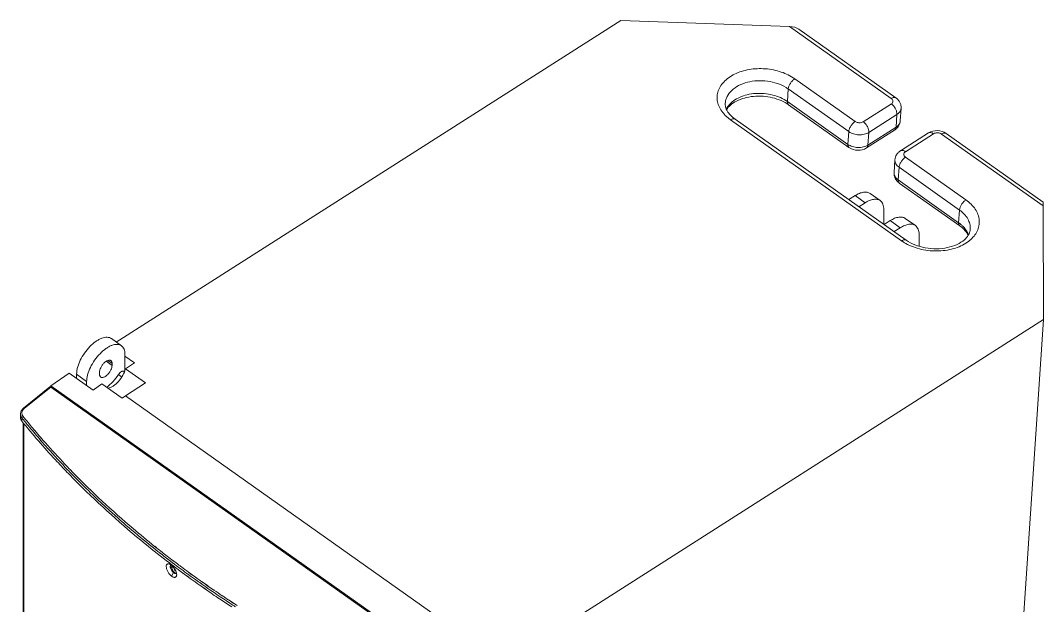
# Model space of a CAD drawing. Header units: millimetres. Extents: x 0 to 9253, y 0 to 2730.
# Drawn here: x 8575.4 to 8934.7, y 2278.8 to 2484.2 of the extents above; entities that cross this region are included whole.
import ezdxf

# ---------------------------------------------------------------- set-up
doc = ezdxf.new("R2010")
doc.units = ezdxf.units.MM
doc.layers.get('0').update_dxf_attribs({"lineweight": 13})

msp = doc.modelspace()

# ---------------------------------------------------------------- linework, layer by layer
at = {"color": 7, "linetype": 'Continuous'}
for p, q in [((8786.19, 2484.19), (8609.03, 2371.3)), ((8786.19, 2484.19), (8845.52, 2482.07)), ((8881.22, 2456.82), (8845.52, 2482.07)), ((8882.81, 2457.04), (8848.74, 2481.13)), ((8847.31, 2463.73), (8868.53, 2448.73)), ((8845.05, 2460.16), (8844.75, 2455.71)), ((8866.26, 2445.16), (8845.05, 2460.16)), ((8844.75, 2455.71), (8865.97, 2440.71)), ((8866.35, 2439.61), (8845.14, 2454.61)), ((8871.35, 2448.62), (8881.23, 2454.92)), ((8883.2, 2451.2), (8873.33, 2444.9)), ((8882.91, 2446.75), (8883.2, 2451.2)), ((8884.66, 2453.36), (8884.36, 2448.92)), ((8884.85, 2406.84), (8824.74, 2449.34)), ((8886.43, 2407.07), (8826.33, 2449.57)), ((8865.97, 2440.71), (8866.26, 2445.16)), ((8882.4, 2445.72), (8872.52, 2439.43)), ((8873.03, 2440.46), (8882.91, 2446.75)), ((8873.33, 2444.9), (8873.03, 2440.46)), ((8894.32, 2444.73), (8884.44, 2438.43)), ((8896.08, 2444.42), (8886.2, 2438.12)), ((8934.61, 2419.07), (8898.9, 2444.32)), ((8934.55, 2420.46), (8900.49, 2444.54)), ((8886.21, 2436.23), (8907.42, 2421.23)), ((8882.18, 2430.79), (8882.48, 2435.24)), ((8883.94, 2432.66), (8883.65, 2428.21)), ((8905.15, 2417.66), (8883.94, 2432.66)), ((8883.65, 2428.21), (8904.86, 2413.21)), ((8905.24, 2412.11), (8884.03, 2427.11)), ((8868.48, 2422.7), (8866.3, 2421.31)), ((8872.02, 2420.2), (8868.48, 2422.7)), ((8877.3, 2420.96), (8873.76, 2423.46)), ((8869.83, 2418.81), (8872.02, 2420.2)), ((8934.61, 2419.07), (8934.68, 2379.19)), ((8878.6, 2412.61), (8878.6, 2417.8)), ((8886.14, 2414.71), (8889.67, 2412.21)), ((8904.86, 2413.21), (8905.15, 2417.66)), ((8880.86, 2413.95), (8878.67, 2412.56)), ((8884.39, 2411.45), (8880.86, 2413.95)), ((8882.21, 2410.06), (8884.39, 2411.45)), ((8890.97, 2409.05), (8890.97, 2404.93)), ((8755.43, 2264.97), (8934.68, 2379.19)), ((8934.68, 2379.19), (8921.84, 2186.41)), ((8607.3, 2372.53), (8610.83, 2370.03)), ((8605.5, 2364.56), (8607.54, 2363.11)), ((8607.54, 2363.82), (8606.08, 2364.85)), ((8612.07, 2367.02), (8612.07, 2361.35)), ((8615.42, 2363.97), (8612.07, 2366.34)), ((8603.16, 2360.72), (8603.16, 2360.01)), ((8607.54, 2363.11), (8607.54, 2363.82)), ((8611.81, 2361.03), (8611.92, 2360.95)), ((8615.42, 2363.97), (8612.25, 2361.95)), ((8612.25, 2361.95), (8619.32, 2356.95)), ((8592.44, 2360.44), (8586.08, 2355.94)), ((8592.44, 2360.44), (8600.93, 2354.44)), ((8595.1, 2360.02), (8595.1, 2358.56)), ((8598.63, 2357.52), (8595.1, 2360.02)), ((8598.63, 2356.06), (8598.63, 2357.52)), ((8609.77, 2359.88), (8610.95, 2359.04)), ((8576.47, 2348.13), (8585.71, 2355.56)), ((8576.77, 2348.09), (8586.01, 2355.51)), ((8586.01, 2355.51), (8733.94, 2250.91)), ((8586.08, 2355.51), (8586.08, 2355.94)), ((8586.08, 2355.94), (8734.57, 2250.94)), ((8603.99, 2356.61), (8600.93, 2354.44)), ((8611.07, 2351.61), (8603.99, 2356.61)), ((8619.32, 2356.95), (8612.24, 2352.44)), ((8612.24, 2352.44), (8611.07, 2351.61)), ((8729.62, 2269.44), (8612.24, 2352.44)), ((8575.38, 2344.9), (8575.38, 2346.06)), ((8575.91, 2343.5), (8575.91, 2344.64)), ((8576.32, 2343.02), (8576.32, 2140.6)), ((8576.46, 2343.96), (8576.78, 2343.57)), ((8576.47, 2343.96), (8576.79, 2343.58)), ((8576.52, 2342.79), (8576.52, 2140.07)), ((8582.05, 2337.31), (8582.59, 2336.69)), ((8582.06, 2337.32), (8582.6, 2336.7)), ((8583.09, 2337.13), (8582.55, 2337.75)), ((8583.29, 2336.93), (8582.58, 2337.77)), ((8583.27, 2336.92), (8583.09, 2337.13)), ((8592.03, 2326.39), (8592.35, 2326.06)), ((8592.04, 2326.39), (8592.35, 2326.06)), ((8623.07, 2299.15), (8622.5, 2299.61)), ((8623.12, 2299.19), (8622.55, 2299.64)), ((8623.67, 2297.8), (8624.27, 2297.33)), ((8623.68, 2297.81), (8624.28, 2297.34)), ((8624.68, 2297.88), (8624.08, 2298.35)), ((8624.73, 2297.91), (8624.13, 2298.39)), ((8627.94, 2293.59), (8627.68, 2293.79)), ((8627.94, 2293.59), (8627.69, 2293.79)), ((8629.49, 2292.45), (8627.94, 2293.59)), ((8628.52, 2293.15), (8627.94, 2293.59)), ((8629.06, 2294.5), (8628.52, 2294.91)), ((8628.73, 2292.99), (8628.52, 2293.15)), ((8629.07, 2294.51), (8628.53, 2294.92)), ((8629.07, 2292.74), (8628.73, 2292.99)), ((8628.95, 2293.72), (8629.16, 2293.56)), ((8628.96, 2293.73), (8629.51, 2293.31)), ((8629.29, 2292.57), (8629.07, 2292.74)), ((8629.16, 2293.56), (8629.5, 2293.3)), ((8629.46, 2292.44), (8629.29, 2292.57)), ((8630.57, 2292.5), (8631.13, 2292.09)), ((8630.58, 2292.5), (8631.13, 2292.09)), ((8628.41, 2289.18), (8629.15, 2290.37)), ((8629.19, 2292.26), (8628.46, 2292.28)), ((8628.88, 2289.93), (8629.15, 2290.37)), ((8630.93, 2291.34), (8630.72, 2291.5)), ((8630.97, 2291.37), (8630.76, 2291.52)), ((8634.42, 2288.77), (8633.73, 2289.28)), ((8634.47, 2288.8), (8633.77, 2289.31)), ((8634.56, 2290.41), (8634.38, 2290.54)), ((8636.51, 2289.05), (8634.43, 2290.58)), ((8635.15, 2289.99), (8634.56, 2290.41)), ((8635.26, 2289.9), (8635.15, 2289.99)), ((8635.83, 2289.5), (8635.26, 2289.9)), ((8636.48, 2289.02), (8635.83, 2289.5)), ((8640.46, 2284.52), (8638.11, 2286.13)), ((8638.55, 2285.81), (8638.11, 2286.13)), ((8639.02, 2285.49), (8638.55, 2285.81)), ((8639.59, 2286.82), (8638.95, 2287.27)), ((8641.27, 2285.7), (8638.96, 2287.28)), ((8639.22, 2285.34), (8639.02, 2285.49)), ((8639.72, 2284.99), (8639.22, 2285.34)), ((8639.82, 2286.66), (8639.59, 2286.82)), ((8640.02, 2286.52), (8639.82, 2286.66)), ((8640.52, 2286.17), (8640.02, 2286.52)), ((8641.23, 2285.68), (8640.52, 2286.17)), ((8640.43, 2284.5), (8639.72, 2284.99)), ((8643.34, 2284.23), (8643.29, 2284.26)), ((8643.39, 2284.26), (8643.34, 2284.3)), ((8647, 2281.76), (8646.22, 2282.28)), ((8647.28, 2281.61), (8646.26, 2282.31)), ((8647.25, 2281.59), (8647, 2281.76)), ((8649, 2280.45), (8648.44, 2280.81)), ((8649, 2280.45), (8648.45, 2280.82)), ((8651.51, 2278.86), (8649, 2280.45)), ((8649.76, 2279.95), (8649, 2280.45)), ((8650.33, 2279.58), (8649.76, 2279.95)), ((8650.81, 2279.27), (8650.33, 2279.58)), ((8651.03, 2279.12), (8650.81, 2279.27)), ((8651.48, 2278.84), (8651.03, 2279.12))]:
    msp.add_line(p, q, dxfattribs=at)
for centre, radius, start, end in [((8897.82, 2403.26), 12.19, 51.6991, 54.752), ((8901.17, 2406.34), 7.61, 27.5269, 30.2834), ((8894.79, 2421.05), 17.35, 239.0308, 240.7325), ((8900.95, 2416.4), 12.23, 308.0125, 309.2315), ((8786.17, 2514.49), 270.29, 218.9323, 219.1184), ((8787.57, 2515.86), 271.58, 218.9388, 219.2573), ((8792.9, 2520.32), 278.52, 220.6667, 220.9547), ((8804.15, 2530.71), 295.23, 224.0144, 224.2918), ((8803.34, 2529.75), 293.27, 223.9925, 224.2684), ((8803.05, 2529.62), 292.3, 223.9213, 224.2851), ((8806.44, 2532.95), 298.43, 224.2931, 225.0731), ((8830.45, 2559.86), 333.81, 231.5032, 231.7242), ((8830.4, 2559.94), 333.16, 231.5152, 231.7369), ((8832.29, 2562.21), 336.8, 231.8554, 232.6833), ((8831.92, 2561.88), 335.63, 231.8682, 232.2447), ((8833.37, 2563.75), 337.99, 232.2448, 232.6932), ((8834.02, 2564.47), 339.65, 232.682, 232.859), ((8626.41, 2290.39), 3.29, 52.519, 53.9969), ((8835.36, 2566.36), 341.27, 232.8074, 233.21), ((8839.06, 2570.58), 348.28, 232.9996, 233.2578), ((8834.96, 2565.71), 341.21, 232.9751, 233.2003), ((8836.47, 2567.85), 343.13, 233.2098, 233.4003), ((8837.78, 2569.62), 345.33, 233.4006, 233.9141), ((8840.52, 2572.53), 350.71, 233.301, 233.6767), ((8841.65, 2574.08), 352.62, 233.6765, 233.8678), ((8842.95, 2575.86), 354.84, 234.0078, 234.1904), ((8840.65, 2573.58), 350.22, 234.3403, 234.5316), ((8844.57, 2578.11), 357.61, 234.1911, 234.7358), ((8841.55, 2574.84), 351.77, 234.5317, 234.8337), ((8844.43, 2578.97), 356.81, 235.2847, 235.686), ((8849.28, 2584.87), 365.85, 235.1885, 236.1094), ((8846.16, 2581.5), 359.87, 235.6957, 236.2497), ((8848.19, 2584.54), 363.53, 236.4451, 236.6686), ((8852.47, 2589.63), 371.57, 236.1102, 236.9025), ((8850.22, 2587.54), 367.84, 237.0172, 237.1926)]:
    msp.add_arc(centre, radius, start, end, dxfattribs=at)
for centre, major_axis, ratio, start_param, end_param in [((8845.37, 2479.84), (4.24, -0.1), 0.524472, 0.66302, 1.548523), ((8934.46, 2416.84), (0.09, 3.61), 0.033171, -0.907776, -0.022273)]:
    msp.add_ellipse(centre, major_axis=major_axis, ratio=ratio, start_param=start_param, end_param=end_param, dxfattribs=at)
for points, knots in [([(8847.31, 2463.73), (8845.87, 2464.75), (8842.51, 2466.36), (8836.99, 2467.45), (8831.35, 2467.21), (8826.98, 2465.89), (8824.07, 2464.18), (8822.33, 2462.68), (8821.03, 2460.97), (8820.23, 2459.09), (8819.96, 2457.11), (8820.23, 2455.12), (8821.04, 2453.19), (8821.87, 2452.03), (8822.35, 2451.48)], [0, 0, 0, 0, 0.135677, 0.281661, 0.428081, 0.564907, 0.627611, 0.685918, 0.740165, 0.79135, 0.84108, 0.891301, 0.943825, 1, 1, 1, 1]), ([(8844.26, 2460.67), (8843.3, 2461.25), (8841.18, 2462.21), (8837.75, 2462.99), (8834.17, 2463.14), (8830.72, 2462.63), (8827.64, 2461.5), (8825.16, 2459.83), (8823.71, 2457.99), (8823.08, 2456.4), (8822.94, 2455.58), (8822.91, 2455.18)], [0, 0, 0, 0, 0.132235, 0.272163, 0.414252, 0.552524, 0.681746, 0.798608, 0.903077, 0.952088, 1, 1, 1, 1]), ([(8847.31, 2463.73), (8847.01, 2463.53), (8846.44, 2463.04), (8845.75, 2462.15), (8845.25, 2461.17), (8845.07, 2460.48), (8845.05, 2460.16)], [0, 0, 0, 0, 0.246116, 0.514529, 0.77512, 1, 1, 1, 1]), ([(8845.14, 2454.61), (8844.34, 2455.18), (8842.52, 2456.17), (8839.49, 2457.17), (8836.19, 2457.67), (8832.85, 2457.63), (8829.7, 2457.08), (8826.94, 2456.05), (8824.78, 2454.67), (8823.71, 2453.49), (8823.34, 2452.9)], [0, 0, 0, 0, 0.123695, 0.259254, 0.400989, 0.542878, 0.678898, 0.803318, 0.911274, 1, 1, 1, 1]), ([(8824.02, 2454.26), (8825.02, 2455.55), (8827.25, 2457.08), (8830.64, 2458.21), (8833.57, 2458.65), (8836.6, 2458.61), (8840.47, 2457.97), (8843.21, 2456.8), (8844.75, 2455.71)], [0, 0, 0, 0, 0.219158, 0.344378, 0.476684, 0.612484, 0.747694, 1, 1, 1, 1]), ([(8845.05, 2460.16), (8844.99, 2460.2), (8844.73, 2460.38), (8844.46, 2460.55), (8844.26, 2460.67)], [0, 0, 0, 0, 0.247282, 1, 1, 1, 1]), ([(8822.91, 2455.18), (8822.88, 2454.73), (8822.97, 2453.76), (8823.6, 2452.3), (8824.73, 2450.84), (8825.74, 2449.98), (8826.33, 2449.57)], [0, 0, 0, 0, 0.195951, 0.420025, 0.687225, 1, 1, 1, 1]), ([(8823.27, 2453.1), (8823.33, 2453.2), (8823.54, 2453.6), (8823.8, 2453.98), (8824.02, 2454.26)], [0, 0, 0, 0, 0.245474, 1, 1, 1, 1]), ([(8844.75, 2455.71), (8844.75, 2455.6), (8844.75, 2455.37), (8844.81, 2455.05), (8844.94, 2454.79), (8845.07, 2454.66), (8845.14, 2454.61)], [0, 0, 0, 0, 0.295032, 0.555671, 0.786503, 1, 1, 1, 1]), ([(8881.22, 2456.82), (8881.37, 2456.91), (8881.66, 2457.06), (8882.09, 2457.19), (8882.49, 2457.2), (8882.72, 2457.11), (8882.81, 2457.04)], [0, 0, 0, 0, 0.308504, 0.574432, 0.799946, 1, 1, 1, 1]), ([(8881.22, 2456.82), (8881.4, 2456.69), (8881.68, 2456.42), (8881.87, 2455.85), (8881.69, 2455.29), (8881.4, 2455.02), (8881.23, 2454.92)], [0, 0, 0, 0, 0.272089, 0.507402, 0.737949, 1, 1, 1, 1]), ([(8883.2, 2451.2), (8883.22, 2451.52), (8883.13, 2452.22), (8882.71, 2453.24), (8882.08, 2454.18), (8881.53, 2454.71), (8881.23, 2454.92)], [0, 0, 0, 0, 0.222664, 0.480614, 0.749108, 1, 1, 1, 1]), ([(8882.81, 2457.04), (8883.1, 2456.84), (8883.64, 2456.36), (8884.26, 2455.46), (8884.63, 2454.44), (8884.68, 2453.72), (8884.66, 2453.36)], [0, 0, 0, 0, 0.250792, 0.500502, 0.750045, 1, 1, 1, 1]), ([(8822.35, 2451.48), (8822.43, 2451.38), (8822.78, 2451), (8823.15, 2450.63), (8823.45, 2450.37)], [0, 0, 0, 0, 0.245459, 1, 1, 1, 1]), ([(8884.65, 2453.36), (8884.64, 2453.16), (8884.55, 2452.74), (8884.14, 2451.93), (8883.6, 2451.45), (8883.2, 2451.2)], [0, 0, 0, 0, 0.230724, 0.470632, 1, 1, 1, 1]), ([(8823.45, 2450.37), (8823.55, 2450.28), (8823.96, 2449.92), (8824.4, 2449.58), (8824.74, 2449.34)], [0, 0, 0, 0, 0.245892, 1, 1, 1, 1]), ([(8826.33, 2449.57), (8826.23, 2449.64), (8826, 2449.73), (8825.61, 2449.72), (8825.17, 2449.59), (8824.89, 2449.44), (8824.74, 2449.34)], [0, 0, 0, 0, 0.200041, 0.425594, 0.691539, 1, 1, 1, 1]), ([(8866.26, 2445.16), (8866.29, 2445.48), (8866.46, 2446.17), (8866.96, 2447.15), (8867.66, 2448.04), (8868.23, 2448.53), (8868.53, 2448.73)], [0, 0, 0, 0, 0.22486, 0.485386, 0.753812, 1, 1, 1, 1]), ([(8871.35, 2448.62), (8871.16, 2448.5), (8870.57, 2448.27), (8869.56, 2448.25), (8868.83, 2448.51), (8868.53, 2448.73)], [0, 0, 0, 0, 0.237117, 0.627628, 1, 1, 1, 1]), ([(8871.35, 2448.62), (8871.65, 2448.41), (8872.2, 2447.89), (8872.84, 2446.95), (8873.25, 2445.93), (8873.35, 2445.23), (8873.33, 2444.9)], [0, 0, 0, 0, 0.250799, 0.519217, 0.77725, 1, 1, 1, 1]), ([(8884.36, 2448.92), (8884.34, 2448.6), (8884.21, 2447.96), (8883.8, 2447.07), (8883.18, 2446.3), (8882.67, 2445.9), (8882.4, 2445.72)], [0, 0, 0, 0, 0.250064, 0.499804, 0.74956, 1, 1, 1, 1]), ([(8882.91, 2446.75), (8883.31, 2447.01), (8883.84, 2447.49), (8884.26, 2448.29), (8884.35, 2448.71), (8884.36, 2448.92)], [0, 0, 0, 0, 0.529368, 0.769235, 1, 1, 1, 1]), ([(8873.33, 2444.9), (8872.83, 2444.59), (8871.67, 2444.13), (8869.79, 2443.97), (8867.91, 2444.27), (8866.75, 2444.81), (8866.26, 2445.16)], [0, 0, 0, 0, 0.236359, 0.495268, 0.75682, 1, 1, 1, 1]), ([(8882.4, 2445.72), (8882.55, 2445.82), (8882.81, 2446.14), (8882.89, 2446.54), (8882.91, 2446.75)], [0, 0, 0, 0, 0.456785, 1, 1, 1, 1]), ([(8900.49, 2444.54), (8899.61, 2445.16), (8897.44, 2445.84), (8895.22, 2445.3), (8894.32, 2444.73)], [0, 0, 0, 0, 0.501089, 1, 1, 1, 1]), ([(8896.08, 2444.42), (8895.92, 2444.53), (8895.61, 2444.71), (8895.14, 2444.87), (8894.69, 2444.89), (8894.43, 2444.8), (8894.32, 2444.73)], [0, 0, 0, 0, 0.302113, 0.566322, 0.794454, 1, 1, 1, 1]), ([(8896.08, 2444.42), (8896.27, 2444.54), (8896.86, 2444.77), (8897.87, 2444.79), (8898.6, 2444.53), (8898.9, 2444.32)], [0, 0, 0, 0, 0.237117, 0.627628, 1, 1, 1, 1]), ([(8900.49, 2444.54), (8900.39, 2444.61), (8900.16, 2444.7), (8899.77, 2444.69), (8899.33, 2444.56), (8899.05, 2444.41), (8898.9, 2444.32)], [0, 0, 0, 0, 0.199991, 0.425524, 0.691531, 1, 1, 1, 1]), ([(8866.35, 2439.61), (8866.28, 2439.66), (8866.15, 2439.79), (8866.03, 2440.05), (8865.96, 2440.37), (8865.96, 2440.6), (8865.97, 2440.71)], [0, 0, 0, 0, 0.213459, 0.444297, 0.704992, 1, 1, 1, 1]), ([(8865.97, 2440.71), (8866.46, 2440.37), (8867.61, 2439.83), (8869.49, 2439.52), (8871.37, 2439.69), (8872.54, 2440.15), (8873.03, 2440.46)], [0, 0, 0, 0, 0.243091, 0.504566, 0.763553, 1, 1, 1, 1]), ([(8873.03, 2440.46), (8873.02, 2440.25), (8872.94, 2439.85), (8872.67, 2439.53), (8872.52, 2439.43)], [0, 0, 0, 0, 0.543263, 1, 1, 1, 1]), ([(8872.52, 2439.43), (8871.62, 2438.86), (8869.4, 2438.32), (8867.23, 2438.99), (8866.35, 2439.61)], [0, 0, 0, 0, 0.499007, 1, 1, 1, 1]), ([(8884.44, 2438.43), (8884.17, 2438.26), (8883.66, 2437.85), (8883.04, 2437.09), (8882.63, 2436.2), (8882.5, 2435.56), (8882.48, 2435.24)], [0, 0, 0, 0, 0.250424, 0.500161, 0.74991, 1, 1, 1, 1]), ([(8886.21, 2436.23), (8885.91, 2436.03), (8885.33, 2435.54), (8884.64, 2434.65), (8884.14, 2433.67), (8883.96, 2432.98), (8883.94, 2432.66)], [0, 0, 0, 0, 0.246095, 0.514444, 0.775053, 1, 1, 1, 1]), ([(8884.44, 2438.43), (8884.55, 2438.5), (8884.82, 2438.6), (8885.26, 2438.58), (8885.74, 2438.42), (8886.05, 2438.23), (8886.2, 2438.12)], [0, 0, 0, 0, 0.205482, 0.433622, 0.697912, 1, 1, 1, 1]), ([(8886.21, 2436.23), (8886.04, 2436.35), (8885.75, 2436.62), (8885.56, 2437.19), (8885.74, 2437.75), (8886.03, 2438.02), (8886.2, 2438.12)], [0, 0, 0, 0, 0.272089, 0.507402, 0.737949, 1, 1, 1, 1]), ([(8883.94, 2432.66), (8883.71, 2432.82), (8883.28, 2433.18), (8882.8, 2433.82), (8882.51, 2434.52), (8882.46, 2435), (8882.48, 2435.24)], [0, 0, 0, 0, 0.279126, 0.536066, 0.773544, 1, 1, 1, 1]), ([(8882.18, 2430.79), (8882.16, 2430.44), (8882.21, 2429.71), (8882.58, 2428.69), (8883.19, 2427.8), (8883.74, 2427.32), (8884.03, 2427.11)], [0, 0, 0, 0, 0.249922, 0.499456, 0.749197, 1, 1, 1, 1]), ([(8882.18, 2430.79), (8882.17, 2430.56), (8882.21, 2430.08), (8882.5, 2429.38), (8882.99, 2428.74), (8883.41, 2428.38), (8883.65, 2428.21)], [0, 0, 0, 0, 0.226395, 0.463903, 0.720912, 1, 1, 1, 1]), ([(8883.65, 2428.21), (8883.64, 2428.1), (8883.64, 2427.87), (8883.7, 2427.55), (8883.83, 2427.29), (8883.96, 2427.16), (8884.03, 2427.11)], [0, 0, 0, 0, 0.295078, 0.555729, 0.786523, 1, 1, 1, 1]), ([(8873.76, 2423.46), (8873.61, 2423.57), (8873.28, 2423.75), (8872.72, 2423.92), (8872.1, 2423.97), (8871.18, 2423.9), (8869.92, 2423.52), (8868.97, 2423.01), (8868.48, 2422.7)], [0, 0, 0, 0, 0.098643, 0.200778, 0.309417, 0.426756, 0.691924, 1, 1, 1, 1]), ([(8872.02, 2420.2), (8872.51, 2420.51), (8873.46, 2421.02), (8874.71, 2421.4), (8875.64, 2421.47), (8876.25, 2421.42), (8876.81, 2421.25), (8877.15, 2421.07), (8877.3, 2420.96)], [0, 0, 0, 0, 0.308076, 0.573244, 0.690583, 0.799222, 0.901357, 1, 1, 1, 1]), ([(8877.3, 2420.96), (8877.51, 2420.81), (8877.9, 2420.43), (8878.31, 2419.69), (8878.55, 2418.79), (8878.6, 2418.14), (8878.6, 2417.8)], [0, 0, 0, 0, 0.218612, 0.451665, 0.710225, 1, 1, 1, 1]), ([(8905.15, 2417.66), (8905.18, 2417.98), (8905.35, 2418.67), (8905.85, 2419.65), (8906.55, 2420.54), (8907.12, 2421.03), (8907.42, 2421.23)], [0, 0, 0, 0, 0.22488, 0.485471, 0.753884, 1, 1, 1, 1]), ([(8908.69, 2406.93), (8909.26, 2407.4), (8910.3, 2408.41), (8911.44, 2410.19), (8912.08, 2412.12), (8912.17, 2414.11), (8911.72, 2416.1), (8910.74, 2418), (8909.29, 2419.75), (8908.08, 2420.76), (8907.42, 2421.23)], [0, 0, 0, 0, 0.131144, 0.253474, 0.369795, 0.484185, 0.601174, 0.724655, 0.857314, 1, 1, 1, 1]), ([(8886.14, 2414.71), (8885.99, 2414.82), (8885.65, 2415), (8885.09, 2415.17), (8884.47, 2415.22), (8883.55, 2415.15), (8882.3, 2414.77), (8881.35, 2414.26), (8880.86, 2413.95)], [0, 0, 0, 0, 0.098643, 0.200778, 0.309417, 0.426756, 0.691924, 1, 1, 1, 1]), ([(8908.96, 2410.95), (8909, 2411.55), (8908.88, 2412.82), (8908.13, 2414.62), (8906.87, 2416.29), (8905.77, 2417.22), (8905.15, 2417.66)], [0, 0, 0, 0, 0.226458, 0.463993, 0.72076, 1, 1, 1, 1]), ([(8884.39, 2411.45), (8884.88, 2411.76), (8885.83, 2412.27), (8887.09, 2412.65), (8888.01, 2412.72), (8888.63, 2412.67), (8889.19, 2412.5), (8889.52, 2412.32), (8889.67, 2412.21)], [0, 0, 0, 0, 0.308076, 0.573244, 0.690583, 0.799222, 0.901357, 1, 1, 1, 1]), ([(8886.43, 2407.07), (8887.38, 2406.4), (8889.56, 2405.27), (8893.19, 2404.26), (8897.08, 2403.93), (8900.88, 2404.34), (8904.22, 2405.4), (8906.49, 2406.79), (8907.77, 2408.09), (8908.42, 2409.04), (8908.82, 2409.99), (8908.94, 2410.64), (8908.96, 2410.95)], [0, 0, 0, 0, 0.133121, 0.279883, 0.431821, 0.580096, 0.716119, 0.832423, 0.881753, 0.925321, 0.964198, 1, 1, 1, 1]), ([(8889.67, 2412.21), (8889.88, 2412.06), (8890.27, 2411.68), (8890.68, 2410.94), (8890.92, 2410.04), (8890.97, 2409.39), (8890.97, 2409.05)], [0, 0, 0, 0, 0.218612, 0.451665, 0.710225, 1, 1, 1, 1]), ([(8905.24, 2412.11), (8905.17, 2412.16), (8905.04, 2412.29), (8904.92, 2412.55), (8904.85, 2412.87), (8904.85, 2413.1), (8904.86, 2413.21)], [0, 0, 0, 0, 0.213497, 0.444329, 0.704968, 1, 1, 1, 1]), ([(8908.21, 2408.79), (8907.92, 2409.4), (8907.06, 2410.65), (8905.91, 2411.64), (8905.24, 2412.11)], [0, 0, 0, 0, 0.452826, 1, 1, 1, 1]), ([(8905.38, 2412.83), (8905.47, 2412.75), (8905.83, 2412.46), (8906.17, 2412.15), (8906.41, 2411.91)], [0, 0, 0, 0, 0.254523, 1, 1, 1, 1]), ([(8906.41, 2411.91), (8906.54, 2411.77), (8907.03, 2411.24), (8907.47, 2410.64), (8907.74, 2410.18)], [0, 0, 0, 0, 0.258689, 1, 1, 1, 1]), ([(8907.92, 2409.86), (8907.96, 2409.78), (8908.1, 2409.49), (8908.23, 2409.18), (8908.31, 2408.94)], [0, 0, 0, 0, 0.253529, 1, 1, 1, 1]), ([(8884.85, 2406.84), (8884.99, 2406.94), (8885.28, 2407.09), (8885.71, 2407.22), (8886.11, 2407.23), (8886.34, 2407.14), (8886.43, 2407.07)], [0, 0, 0, 0, 0.308461, 0.574406, 0.799959, 1, 1, 1, 1]), ([(8884.85, 2406.84), (8884.93, 2406.78), (8885.26, 2406.55), (8885.6, 2406.34), (8885.86, 2406.18)], [0, 0, 0, 0, 0.246943, 1, 1, 1, 1]), ([(8886.31, 2405.92), (8888.01, 2404.97), (8891.82, 2403.58), (8896.87, 2403.12), (8900.89, 2403.54), (8904.55, 2404.43), (8907.08, 2405.67), (8908.48, 2406.76)], [0, 0, 0, 0, 0.251348, 0.515146, 0.645426, 0.771053, 1, 1, 1, 1]), ([(8607.3, 2372.53), (8607.09, 2372.67), (8606.61, 2372.91), (8605.79, 2373.03), (8604.88, 2372.95), (8603.9, 2372.66), (8602.88, 2372.19), (8601.43, 2371.28), (8599.67, 2369.74), (8597.83, 2367.5), (8596.35, 2365.01), (8595.51, 2362.84), (8595.16, 2361.18), (8595.1, 2360.39), (8595.1, 2360.02)], [0, 0, 0, 0, 0.038565, 0.079807, 0.125717, 0.177355, 0.235, 0.298338, 0.438708, 0.589791, 0.740592, 0.880156, 0.942978, 1, 1, 1, 1]), ([(8598.63, 2357.52), (8598.63, 2357.89), (8598.7, 2358.68), (8599.05, 2360.34), (8599.89, 2362.51), (8601.37, 2365), (8603.21, 2367.24), (8604.96, 2368.78), (8606.41, 2369.69), (8607.44, 2370.16), (8608.42, 2370.45), (8609.33, 2370.53), (8610.15, 2370.41), (8610.63, 2370.17), (8610.83, 2370.03)], [0, 0, 0, 0, 0.057022, 0.119842, 0.2594, 0.410195, 0.561279, 0.701653, 0.764991, 0.822638, 0.874277, 0.920188, 0.961433, 1, 1, 1, 1]), ([(8610.83, 2370.03), (8611.03, 2369.89), (8611.4, 2369.53), (8611.79, 2368.82), (8612.02, 2367.96), (8612.07, 2367.35), (8612.07, 2367.02)], [0, 0, 0, 0, 0.218595, 0.451659, 0.710302, 1, 1, 1, 1]), ([(8607.14, 2364.8), (8607.07, 2364.85), (8606.92, 2364.93), (8606.65, 2364.97), (8606.35, 2364.94), (8605.9, 2364.81), (8605.32, 2364.47), (8604.65, 2363.89), (8604.05, 2363.16), (8603.57, 2362.35), (8603.25, 2361.53), (8603.16, 2360.98), (8603.16, 2360.72)], [0, 0, 0, 0, 0.038579, 0.079837, 0.125768, 0.177424, 0.298224, 0.438665, 0.589818, 0.74069, 0.880343, 1, 1, 1, 1]), ([(8607.54, 2363.82), (8607.54, 2363.93), (8607.53, 2364.13), (8607.45, 2364.41), (8607.32, 2364.64), (8607.2, 2364.76), (8607.14, 2364.8)], [0, 0, 0, 0, 0.289409, 0.548282, 0.781462, 1, 1, 1, 1]), ([(8603.56, 2359.03), (8603.63, 2358.99), (8603.78, 2358.91), (8604.05, 2358.87), (8604.35, 2358.9), (8604.8, 2359.03), (8605.38, 2359.36), (8606.05, 2359.94), (8606.65, 2360.68), (8607.13, 2361.49), (8607.45, 2362.31), (8607.54, 2362.86), (8607.54, 2363.11)], [0, 0, 0, 0, 0.038579, 0.079837, 0.125768, 0.177424, 0.298224, 0.438665, 0.589818, 0.74069, 0.880343, 1, 1, 1, 1]), ([(8612.25, 2361.95), (8612.05, 2361.15), (8611.37, 2359.55), (8610.13, 2357.79), (8608.91, 2356.58), (8607.98, 2355.86), (8607.05, 2355.35), (8606.42, 2355.15), (8606.12, 2355.11)], [0, 0, 0, 0, 0.2582, 0.536321, 0.670325, 0.794405, 0.904928, 1, 1, 1, 1]), ([(8611.81, 2361.03), (8611.75, 2361.07), (8611.61, 2361.13), (8611.37, 2361.14), (8611.11, 2361.07), (8610.72, 2360.88), (8610.24, 2360.5), (8609.92, 2360.1), (8609.77, 2359.88)], [0, 0, 0, 0, 0.081481, 0.17201, 0.277091, 0.398419, 0.682987, 1, 1, 1, 1]), ([(8603.16, 2360.01), (8603.16, 2359.91), (8603.17, 2359.71), (8603.25, 2359.43), (8603.37, 2359.2), (8603.49, 2359.08), (8603.56, 2359.03)], [0, 0, 0, 0, 0.289409, 0.548282, 0.781462, 1, 1, 1, 1]), ([(8609.77, 2359.88), (8609.19, 2359.01), (8607.94, 2357.4), (8606.44, 2356.01), (8605.65, 2355.42)], [0, 0, 0, 0, 0.515327, 1, 1, 1, 1]), ([(8585.71, 2355.56), (8585.73, 2355.58), (8585.81, 2355.6), (8585.88, 2355.58), (8585.91, 2355.57)], [0, 0, 0, 0, 0.44052, 1, 1, 1, 1]), ([(8585.91, 2355.57), (8585.92, 2355.56), (8585.95, 2355.55), (8585.98, 2355.53), (8586.01, 2355.51)], [0, 0, 0, 0, 0.236645, 1, 1, 1, 1]), ([(8576.47, 2348.13), (8576.14, 2347.87), (8575.73, 2347.4), (8575.43, 2346.64), (8575.38, 2346.25), (8575.38, 2346.06)], [0, 0, 0, 0, 0.513701, 0.759013, 1, 1, 1, 1]), ([(8576.18, 2347.43), (8576.07, 2347.26), (8575.9, 2346.89), (8575.84, 2346.28), (8575.99, 2345.69), (8576.21, 2345.33), (8576.34, 2345.17)], [0, 0, 0, 0, 0.253251, 0.496417, 0.741618, 1, 1, 1, 1]), ([(8576.44, 2347.77), (8576.41, 2347.75), (8576.32, 2347.64), (8576.23, 2347.52), (8576.18, 2347.43)], [0, 0, 0, 0, 0.254932, 1, 1, 1, 1]), ([(8576.77, 2348.09), (8576.74, 2348.07), (8576.63, 2347.97), (8576.51, 2347.86), (8576.44, 2347.77)], [0, 0, 0, 0, 0.25435, 1, 1, 1, 1]), ([(8576.77, 2348.09), (8576.74, 2348.11), (8576.69, 2348.14), (8576.59, 2348.17), (8576.5, 2348.16), (8576.47, 2348.13)], [0, 0, 0, 0, 0.312478, 0.583745, 1, 1, 1, 1]), ([(8575.47, 2345.47), (8575.45, 2345.52), (8575.4, 2345.71), (8575.38, 2345.91), (8575.38, 2346.06)], [0, 0, 0, 0, 0.252453, 1, 1, 1, 1]), ([(8575.91, 2343.5), (8575.75, 2343.7), (8575.48, 2344.14), (8575.38, 2344.65), (8575.38, 2344.9)], [0, 0, 0, 0, 0.515302, 1, 1, 1, 1]), ([(8575.64, 2345.04), (8575.62, 2345.08), (8575.55, 2345.22), (8575.5, 2345.36), (8575.47, 2345.47)], [0, 0, 0, 0, 0.253663, 1, 1, 1, 1]), ([(8575.91, 2344.64), (8575.89, 2344.67), (8575.79, 2344.8), (8575.7, 2344.94), (8575.64, 2345.04)], [0, 0, 0, 0, 0.254324, 1, 1, 1, 1]), ([(8575.91, 2344.64), (8575.91, 2344.75), (8576.03, 2344.97), (8576.22, 2345.12), (8576.34, 2345.17)], [0, 0, 0, 0, 0.460337, 1, 1, 1, 1]), ([(8591.83, 2325.58), (8590.43, 2327.03), (8584.94, 2332.83), (8579.68, 2338.87), (8575.91, 2343.5)], [0, 0, 0, 0, 0.252649, 1, 1, 1, 1]), ([(8576.78, 2343.57), (8577.21, 2343.05), (8578.94, 2340.94), (8580.71, 2338.86), (8582.05, 2337.31)], [0, 0, 0, 0, 0.249172, 1, 1, 1, 1]), ([(8581.63, 2338.81), (8581.27, 2339.24), (8579.8, 2340.96), (8578.36, 2342.69), (8577.29, 2344)], [0, 0, 0, 0, 0.2507, 1, 1, 1, 1]), ([(8582.59, 2336.69), (8583.35, 2335.82), (8586.43, 2332.33), (8589.6, 2328.91), (8592.03, 2326.39)], [0, 0, 0, 0, 0.248602, 1, 1, 1, 1]), ([(8592.51, 2326.86), (8591.72, 2327.69), (8588.58, 2330.98), (8585.52, 2334.36), (8583.27, 2336.92)], [0, 0, 0, 0, 0.251394, 1, 1, 1, 1]), ([(8593.33, 2325.04), (8594.01, 2324.35), (8596.72, 2321.6), (8599.49, 2318.89), (8601.59, 2316.89)], [0, 0, 0, 0, 0.24885, 1, 1, 1, 1]), ([(8622.5, 2299.61), (8619.94, 2301.65), (8609.98, 2309.85), (8600.52, 2318.64), (8593.8, 2325.53)], [0, 0, 0, 0, 0.253886, 1, 1, 1, 1]), ([(8627.68, 2293.79), (8624.82, 2295.97), (8613.71, 2304.74), (8603.16, 2314.21), (8595.69, 2321.66)], [0, 0, 0, 0, 0.254434, 1, 1, 1, 1]), ([(8601.59, 2316.89), (8603.26, 2315.31), (8610.08, 2308.98), (8617.18, 2302.96), (8622.66, 2298.6)], [0, 0, 0, 0, 0.247303, 1, 1, 1, 1]), ([(8626.61, 2292.82), (8626.61, 2292.8), (8626.59, 2292.7), (8626.58, 2292.6), (8626.58, 2292.52)], [0, 0, 0, 0, 0.237164, 1, 1, 1, 1]), ([(8626.58, 2292.52), (8626.58, 2292.23), (8626.7, 2291.61), (8627.09, 2290.72), (8627.67, 2289.87), (8628.15, 2289.38), (8628.41, 2289.18)], [0, 0, 0, 0, 0.217733, 0.476549, 0.747717, 1, 1, 1, 1]), ([(8627.24, 2293.46), (8627.16, 2293.45), (8627.01, 2293.41), (8626.75, 2293.23), (8626.65, 2292.99), (8626.61, 2292.82)], [0, 0, 0, 0, 0.243102, 0.477164, 1, 1, 1, 1]), ([(8627.77, 2293.37), (8627.72, 2293.39), (8627.55, 2293.45), (8627.37, 2293.47), (8627.24, 2293.46)], [0, 0, 0, 0, 0.276366, 1, 1, 1, 1]), ([(8628.34, 2293.05), (8628.3, 2293.09), (8628.11, 2293.21), (8627.92, 2293.32), (8627.77, 2293.37)], [0, 0, 0, 0, 0.270135, 1, 1, 1, 1]), ([(8628.02, 2292.2), (8628.01, 2292.24), (8627.99, 2292.4), (8627.99, 2292.56), (8628.02, 2292.67)], [0, 0, 0, 0, 0.276991, 1, 1, 1, 1]), ([(8628.02, 2292.67), (8628.04, 2292.76), (8628.1, 2292.92), (8628.25, 2293.02), (8628.33, 2293.05)], [0, 0, 0, 0, 0.531803, 1, 1, 1, 1]), ([(8630.18, 2290.25), (8630.13, 2290.51), (8629.94, 2291.04), (8629.54, 2291.78), (8629.03, 2292.45), (8628.62, 2292.84), (8628.41, 2293)], [0, 0, 0, 0, 0.23793, 0.497656, 0.758456, 1, 1, 1, 1]), ([(8628.48, 2292.48), (8628.48, 2292.46), (8628.47, 2292.4), (8628.46, 2292.33), (8628.46, 2292.28)], [0, 0, 0, 0, 0.235302, 1, 1, 1, 1]), ([(8628.54, 2292.63), (8628.54, 2292.62), (8628.51, 2292.57), (8628.49, 2292.52), (8628.48, 2292.48)], [0, 0, 0, 0, 0.236309, 1, 1, 1, 1]), ([(8628.68, 2292.77), (8628.64, 2292.75), (8628.59, 2292.7), (8628.55, 2292.65), (8628.54, 2292.63)], [0, 0, 0, 0, 0.738781, 1, 1, 1, 1]), ([(8629.15, 2290.37), (8629.01, 2290.48), (8628.74, 2290.74), (8628.41, 2291.19), (8628.16, 2291.68), (8628.05, 2292.03), (8628.02, 2292.2)], [0, 0, 0, 0, 0.24352, 0.506483, 0.766279, 1, 1, 1, 1]), ([(8628.41, 2289.18), (8628.62, 2289.02), (8628.94, 2288.83), (8629.39, 2288.72), (8629.68, 2288.72), (8629.92, 2288.83), (8630.1, 2289.02), (8630.22, 2289.29), (8630.25, 2289.5), (8630.25, 2289.6)], [0, 0, 0, 0, 0.314459, 0.442818, 0.553813, 0.654419, 0.756039, 0.868974, 1, 1, 1, 1]), ([(8628.46, 2292.28), (8628.46, 2292.07), (8628.57, 2291.63), (8628.78, 2291.24), (8628.91, 2291.04)], [0, 0, 0, 0, 0.457442, 1, 1, 1, 1]), ([(8628.91, 2291.04), (8628.95, 2290.98), (8629.11, 2290.76), (8629.3, 2290.55), (8629.46, 2290.43)], [0, 0, 0, 0, 0.263168, 1, 1, 1, 1]), ([(8629.79, 2290.08), (8629.68, 2290.09), (8629.45, 2290.16), (8629.25, 2290.29), (8629.15, 2290.37)], [0, 0, 0, 0, 0.447577, 1, 1, 1, 1]), ([(8629.7, 2291.15), (8629.55, 2291.3), (8629.33, 2291.64), (8629.2, 2292.03), (8629.19, 2292.22)], [0, 0, 0, 0, 0.527327, 1, 1, 1, 1]), ([(8629.46, 2290.43), (8629.55, 2290.36), (8629.73, 2290.24), (8629.93, 2290.18), (8630.02, 2290.17)], [0, 0, 0, 0, 0.553162, 1, 1, 1, 1]), ([(8629.99, 2290.91), (8629.96, 2290.93), (8629.86, 2291), (8629.76, 2291.08), (8629.7, 2291.15)], [0, 0, 0, 0, 0.227353, 1, 1, 1, 1]), ([(8630.18, 2290.25), (8630.14, 2290.19), (8630.02, 2290.09), (8629.87, 2290.08), (8629.79, 2290.08)], [0, 0, 0, 0, 0.483703, 1, 1, 1, 1]), ([(8630.25, 2289.6), (8630.25, 2289.65), (8630.25, 2289.87), (8630.22, 2290.09), (8630.18, 2290.25)], [0, 0, 0, 0, 0.230844, 1, 1, 1, 1]), ([(8638.33, 2286.86), (8637.72, 2287.29), (8635.3, 2289.01), (8632.91, 2290.76), (8631.13, 2292.09)], [0, 0, 0, 0, 0.250838, 1, 1, 1, 1]), ([(8638.33, 2286.86), (8639.28, 2286.19), (8643.12, 2283.51), (8647.02, 2280.9), (8649.97, 2278.98)], [0, 0, 0, 0, 0.248731, 1, 1, 1, 1])]:
    msp.add_open_spline(points, degree=3, knots=knots, dxfattribs=at)

doc.saveas('drawing.dxf')
